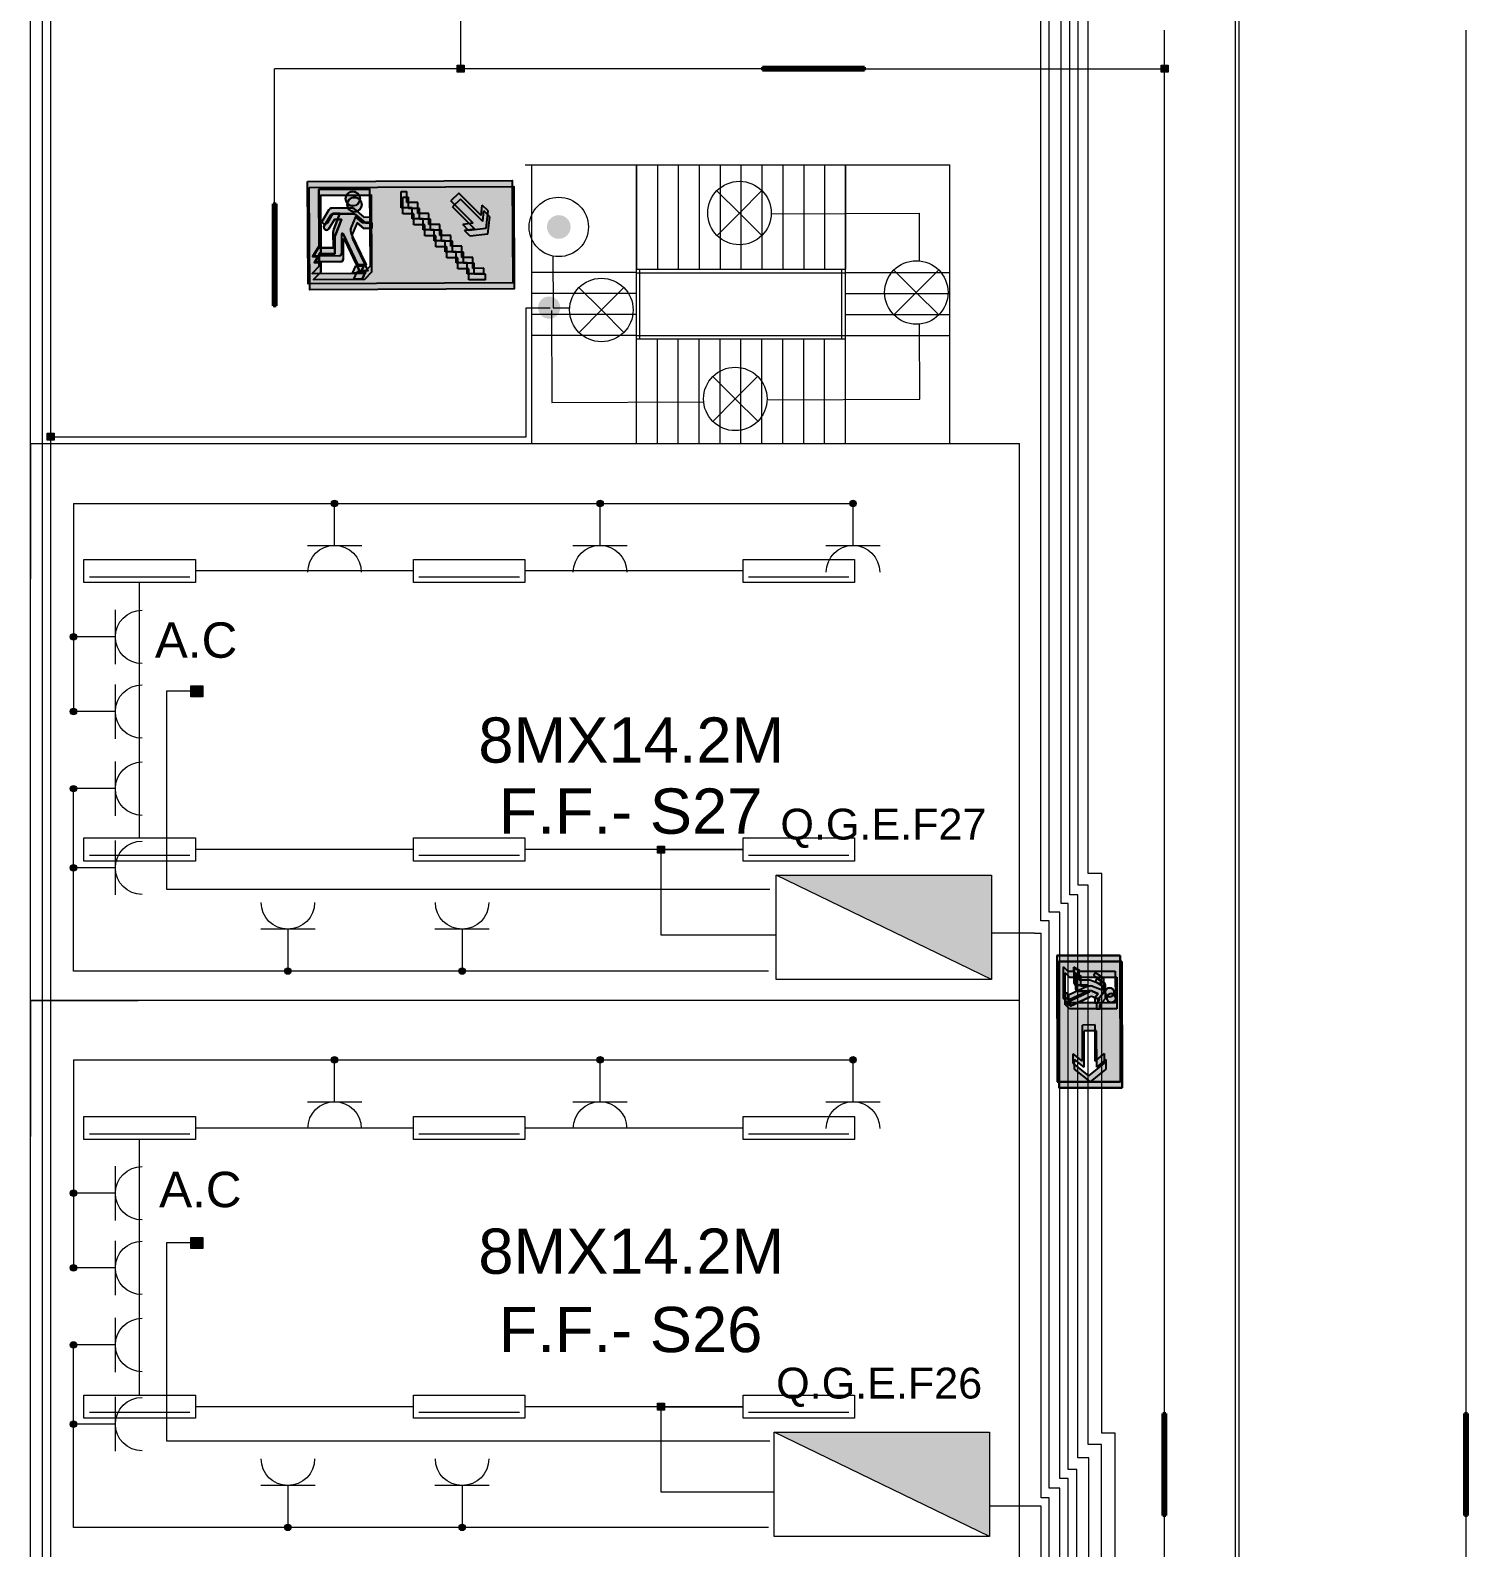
# Model space of a CAD drawing. Extents: x -17539 to 1421, y -3169 to 802964.
# Drawn here: x 319.72 to 340.35, y 328.31 to 350.1 of the extents above; entities that cross this region are included whole.
import ezdxf
from ezdxf.enums import TextEntityAlignment as Align

# ---------------------------------------------------------------- set-up
doc = ezdxf.new("R2010")
doc.units = 0
doc.header["$LTSCALE"] = 25
doc.header["$MEASUREMENT"] = 0
doc.layers.get('0').update_dxf_attribs({"lineweight": 9})
for name, color, linetype, lineweight in [('Iluminação', 10, 'Continuous', 9), ('Quadros', 50, 'Continuous', 9), ('www.cadblocksfree.com', 7, 'Continuous', 9)]:
    doc.layers.add(name, color=color, linetype=linetype, lineweight=lineweight)
doc.layers.add('Simbologia de Emergência', color=6, linetype='Continuous')
doc.layers.add('Tomadas', color=3, linetype='Continuous', lineweight=9, true_color=0x00f500)
doc.styles.add('ROMANS', font='arial.ttf')
doc.styles.get("Standard").update_dxf_attribs({"font": 'arial.ttf'})

# ---------------------------------------------------------------- blocks, each defined once
blk = doc.blocks.new('emergencia seta')
at = {"layer": 'Simbologia de Emergência'}
h = blk.add_hatch(color=98, dxfattribs=at)
h.paths.add_polyline_path([(1.001, 0.298), (0.094, 0.296), (-0.813, 0.294), (-0.811, -0.613), (1.003, -0.609)])
h.paths.add_polyline_path([(-0.131, -0.455), (-0.195, -0.52), (-0.649, -0.521), (-0.585, -0.456), (-0.585, -0.371), (-0.643, -0.371), (-0.595, -0.289), (-0.585, -0.289), (-0.587, 0.224), (-0.133, 0.225)], flags=16)
h.paths.add_polyline_path([(-0.372, -0.172, 0.038289), (-0.372, -0.171)], flags=0)
h.paths.add_polyline_path([(0.186, -0.248), (0.185, -0.067), (0.706, -0.066), (0.597, 0.07), (0.733, 0.07), (0.915, -0.156), (0.734, -0.383), (0.598, -0.383), (0.706, -0.247)], flags=16)
h.paths.add_polyline_path([(-0.349, 0.142, -1), (-0.221, 0.142, -1)], flags=0)
h.paths.add_polyline_path([(-0.188, -0.455), (-0.261, -0.455), (-0.291, -0.52), (-0.218, -0.52)], flags=16)
h.paths.add_polyline_path([(-0.3, -0.17, -0.215507), (-0.301, -0.11), (-0.263, -0.02), (-0.204, -0.069), (-0.132, -0.069), (-0.132, -0.021), (-0.187, -0.021), (-0.277, 0.054, 0.148058), (-0.294, 0.059), (-0.473, 0.059, 0.263654), (-0.498, 0.044), (-0.553, -0.048, 1), (-0.512, -0.072), (-0.462, 0.011), (-0.399, 0.011), (-0.454, -0.127, 0.095479), (-0.459, -0.154), (-0.459, -0.293), (-0.592, -0.294), (-0.635, -0.366), (-0.409, -0.366, 0.414214), (-0.386, -0.343), (-0.387, -0.173, -0.740976), (-0.372, -0.172), (-0.241, -0.446), (-0.169, -0.446)], flags=0)
for p, q in [((-0.813, 0.294), (1.001, 0.298)), ((-0.811, -0.613), (-0.813, 0.294)), ((1.001, 0.298), (1.003, -0.609)), ((1.001, 0.298), (1.001, 0.298)), ((1.001, 0.298), (1.003, -0.609)), ((1.001, 0.298), (1.001, 0.298))]:
    blk.add_line(p, q, dxfattribs=at)
at = {"layer": 'Simbologia de Emergência', "color": 7, "linetype": 'ByBlock', "lineweight": -2, "true_color": 0xffffff}
for p, q in [((1.001, 0.298), (-0.813, 0.294)), ((-0.813, 0.294), (-0.811, -0.613)), ((-0.587, 0.224), (-0.133, 0.225)), ((-0.587, 0.224), (-0.133, 0.225)), ((-0.587, 0.224), (-0.133, 0.225)), ((-0.585, -0.289), (-0.587, 0.224)), ((-0.585, -0.289), (-0.587, 0.224)), ((-0.585, -0.289), (-0.587, 0.224)), ((-0.133, 0.225), (-0.131, -0.455)), ((1.003, -0.609), (1.001, 0.298)), ((1.003, -0.609), (1.001, 0.298)), ((-0.498, 0.044), (-0.553, -0.048)), ((-0.498, 0.044), (-0.553, -0.048)), ((-0.498, 0.044), (-0.553, -0.048)), ((-0.512, -0.072), (-0.462, 0.011)), ((-0.512, -0.072), (-0.462, 0.011)), ((-0.512, -0.072), (-0.462, 0.011)), ((-0.294, 0.059), (-0.473, 0.059)), ((-0.294, 0.059), (-0.473, 0.059)), ((-0.294, 0.059), (-0.473, 0.059)), ((-0.462, 0.011), (-0.399, 0.011)), ((-0.462, 0.011), (-0.399, 0.011)), ((-0.462, 0.011), (-0.399, 0.011)), ((-0.399, 0.011), (-0.454, -0.127)), ((-0.399, 0.011), (-0.454, -0.127)), ((-0.399, 0.011), (-0.454, -0.127)), ((-0.349, 0.142), (-0.349, 0.142)), ((-0.277, 0.054), (-0.187, -0.021)), ((-0.277, 0.054), (-0.187, -0.021)), ((-0.187, -0.021), (-0.277, 0.054)), ((0.706, -0.066), (0.597, 0.07)), ((0.733, 0.07), (0.597, 0.07)), ((0.915, -0.156), (0.733, 0.07)), ((-0.459, -0.154), (-0.459, -0.293)), ((-0.459, -0.154), (-0.459, -0.293)), ((-0.459, -0.154), (-0.459, -0.293)), ((-0.387, -0.173), (-0.386, -0.343)), ((-0.387, -0.173), (-0.386, -0.343)), ((-0.386, -0.343), (-0.387, -0.173)), ((-0.372, -0.171), (-0.372, -0.172)), ((-0.372, -0.172), (-0.241, -0.446)), ((-0.372, -0.172), (-0.241, -0.446)), ((-0.372, -0.172), (-0.372, -0.172)), ((-0.372, -0.172), (-0.241, -0.446)), ((-0.263, -0.02), (-0.301, -0.11)), ((-0.263, -0.02), (-0.301, -0.11)), ((-0.301, -0.11), (-0.263, -0.02)), ((-0.3, -0.17), (-0.169, -0.446)), ((-0.3, -0.17), (-0.169, -0.446)), ((-0.169, -0.446), (-0.3, -0.17)), ((-0.263, -0.02), (-0.204, -0.069)), ((-0.263, -0.02), (-0.204, -0.069)), ((-0.263, -0.02), (-0.204, -0.069)), ((-0.263, -0.02), (-0.263, -0.02)), ((-0.204, -0.069), (-0.132, -0.069)), ((-0.204, -0.069), (-0.132, -0.069)), ((-0.204, -0.069), (-0.132, -0.069)), ((-0.187, -0.021), (-0.132, -0.021)), ((-0.187, -0.021), (-0.132, -0.021)), ((-0.132, -0.021), (-0.187, -0.021)), ((-0.132, -0.069), (-0.132, -0.021)), ((0.706, -0.066), (0.185, -0.067)), ((0.185, -0.067), (0.186, -0.248)), ((0.915, -0.156), (0.734, -0.383)), ((-0.595, -0.289), (-0.643, -0.371)), ((-0.595, -0.289), (-0.643, -0.371)), ((-0.643, -0.371), (-0.595, -0.289)), ((-0.585, -0.371), (-0.643, -0.371)), ((-0.585, -0.371), (-0.643, -0.371)), ((-0.585, -0.371), (-0.643, -0.371)), ((-0.592, -0.294), (-0.635, -0.366)), ((-0.592, -0.294), (-0.635, -0.366)), ((-0.592, -0.294), (-0.635, -0.366)), ((-0.409, -0.366), (-0.635, -0.366)), ((-0.409, -0.366), (-0.635, -0.366)), ((-0.635, -0.366), (-0.409, -0.366)), ((-0.585, -0.289), (-0.595, -0.289)), ((-0.585, -0.289), (-0.595, -0.289)), ((-0.595, -0.289), (-0.585, -0.289)), ((-0.459, -0.293), (-0.592, -0.294)), ((-0.459, -0.293), (-0.592, -0.294)), ((-0.459, -0.293), (-0.592, -0.294)), ((-0.585, -0.456), (-0.585, -0.371)), ((-0.585, -0.456), (-0.585, -0.371)), ((-0.585, -0.456), (-0.585, -0.371)), ((0.706, -0.247), (0.186, -0.248)), ((0.706, -0.247), (0.598, -0.383)), ((0.734, -0.383), (0.598, -0.383)), ((-0.811, -0.613), (1.003, -0.609)), ((-0.585, -0.456), (-0.649, -0.521)), ((-0.585, -0.456), (-0.649, -0.521)), ((-0.649, -0.521), (-0.585, -0.456)), ((-0.195, -0.52), (-0.649, -0.521)), ((-0.291, -0.52), (-0.261, -0.455)), ((-0.291, -0.52), (-0.261, -0.455)), ((-0.261, -0.455), (-0.291, -0.52)), ((-0.291, -0.52), (-0.218, -0.52)), ((-0.188, -0.455), (-0.261, -0.455)), ((-0.188, -0.455), (-0.261, -0.455)), ((-0.188, -0.455), (-0.261, -0.455)), ((-0.169, -0.446), (-0.241, -0.446)), ((-0.169, -0.446), (-0.241, -0.446)), ((-0.241, -0.446), (-0.169, -0.446)), ((-0.218, -0.52), (-0.188, -0.455)), ((-0.218, -0.52), (-0.188, -0.455)), ((-0.218, -0.52), (-0.188, -0.455)), ((-0.131, -0.455), (-0.195, -0.52)), ((-0.131, -0.455), (-0.195, -0.52)), ((-0.131, -0.455), (-0.195, -0.52)), ((-0.188, -0.455), (-0.188, -0.455)), ((-0.131, -0.455), (-0.131, -0.455))]:
    blk.add_line(p, q, dxfattribs=at)
blk.add_circle((-0.285, 0.142), 0.0645, dxfattribs=at)
blk.add_circle((-0.285, 0.142), 0.0645, dxfattribs=at)
for centre, radius, start, end in [((-0.473, 0.029), 0.0296, 90.1318, 149.2124), ((-0.473, 0.029), 0.0296, 90.1318, 149.2123), ((-0.473, 0.029), 0.0296, 90.1318, 149.2123), ((-0.285, 0.142), 0.0645, 0.1318, 180.1318), ((-0.285, 0.142), 0.0645, 180.1318, 0.1318), ((-0.294, 0.03), 0.0296, 56.444, 90.1318), ((-0.294, 0.03), 0.0296, 56.4442, 90.1318), ((-0.294, 0.03), 0.0296, 56.4442, 90.1318), ((-0.532, -0.06), 0.024, 149.2124, 329.2124), ((-0.532, -0.06), 0.024, 149.2123, 329.2123), ((-0.532, -0.06), 0.024, 149.2123, 329.2123), ((-0.387, -0.154), 0.0726, 158.3161, 180.1318), ((-0.387, -0.154), 0.0726, 158.3158, 180.1318), ((-0.387, -0.154), 0.0726, 158.3158, 180.1318), ((-0.379, -0.174), 0.00779, 21.0343, 167.1846), ((-0.379, -0.174), 0.00779, 21.0343, 167.1846), ((-0.379, -0.174), 0.00779, 21.0343, 167.1846), ((-0.379, -0.174), 0.00779, 21.0343, 29.8052), ((-0.234, -0.138), 0.0726, 156.7728, 205.4198), ((-0.234, -0.138), 0.0726, 156.7731, 205.4198), ((-0.234, -0.138), 0.0726, 156.7731, 205.4198), ((-0.409, -0.343), 0.0227, 270.1318, 0.1318), ((-0.409, -0.343), 0.0227, 270.1318, 0.1318), ((-0.409, -0.343), 0.0227, 270.1318, 0.1318)]:
    blk.add_arc(centre, radius, start, end, dxfattribs=at)
blk = doc.blocks.new('Emergencia escadas')
at = {"layer": 'Simbologia de Emergência'}
h = blk.add_hatch(color=98, dxfattribs=at)
h.paths.add_polyline_path([(0.851, -0.403), (0.847, 0.45), (-0.858, 0.442), (-0.854, -0.411)])
h.paths.add_polyline_path([(-0.335, -0.261), (-0.395, -0.322), (-0.821, -0.324), (-0.761, -0.263), (-0.762, -0.183), (-0.817, -0.183), (-0.771, -0.106), (-0.762, -0.106), (-0.764, 0.376), (-0.338, 0.378)], flags=16)
h.paths.add_polyline_path([(-0.541, 0.299, -1), (-0.42, 0.3, -1)], flags=0)
h.paths.add_polyline_path([(-0.388, -0.261), (-0.417, -0.322), (-0.485, -0.322), (-0.457, -0.261)], flags=0)
h.paths.add_polyline_path([(-0.37, -0.253), (-0.438, -0.253), (-0.562, 0.006, 0.863739), (-0.576, 0), (-0.575, -0.156, -0.414214), (-0.596, -0.178), (-0.809, -0.179), (-0.768, -0.11), (-0.643, -0.11), (-0.644, 0.021, -0.095479), (-0.639, 0.046), (-0.588, 0.176), (-0.647, 0.176), (-0.693, 0.098, -1), (-0.732, 0.121), (-0.681, 0.207, -0.263654), (-0.657, 0.221), (-0.479, 0.222), (-0.388, 0.146), (-0.337, 0.147), (-0.337, 0.102), (-0.404, 0.101), (-0.459, 0.147), (-0.495, 0.063, 0.215507), (-0.494, 0.007)], flags=0)
for p, q in [((-0.854, -0.411), (-0.858, 0.442)), ((-0.764, 0.376), (-0.338, 0.378)), ((-0.762, -0.106), (-0.764, 0.376)), ((-0.681, 0.207), (-0.732, 0.121)), ((-0.693, 0.098), (-0.647, 0.176)), ((-0.489, 0.222), (-0.657, 0.221)), ((-0.647, 0.176), (-0.588, 0.176)), ((-0.588, 0.176), (-0.639, 0.046)), ((-0.459, 0.147), (-0.495, 0.063)), ((-0.473, 0.217), (-0.388, 0.146)), ((-0.459, 0.147), (-0.404, 0.101)), ((-0.388, 0.146), (-0.337, 0.147)), ((-0.644, 0.021), (-0.643, -0.11)), ((-0.576, 0.004), (-0.575, -0.156)), ((-0.562, 0.005), (-0.438, -0.253)), ((-0.494, 0.007), (-0.37, -0.253)), ((-0.404, 0.101), (-0.337, 0.102)), ((-0.771, -0.106), (-0.817, -0.183)), ((-0.768, -0.11), (-0.809, -0.179)), ((-0.762, -0.106), (-0.771, -0.106)), ((-0.643, -0.11), (-0.768, -0.11)), ((-0.762, -0.183), (-0.817, -0.183)), ((-0.596, -0.178), (-0.809, -0.179)), ((-0.761, -0.263), (-0.762, -0.183)), ((-0.37, -0.253), (-0.438, -0.253)), ((-0.761, -0.263), (-0.821, -0.324)), ((-0.485, -0.322), (-0.457, -0.261)), ((-0.388, -0.261), (-0.457, -0.261)), ((-0.417, -0.322), (-0.388, -0.261)), ((-0.335, -0.261), (-0.395, -0.322)), ((0.851, -0.403), (-0.854, -0.411))]:
    blk.add_line(p, q, dxfattribs=at)
at = {"layer": 'Simbologia de Emergência', "color": 7, "true_color": 0xffffff}
for p, q in [((-0.077, 0.222), (-0.077, 0.36)), ((-0.077, 0.36), (-0.031, 0.36)), ((-0.031, 0.268), (-0.031, 0.36)), ((0.06, 0.268), (-0.031, 0.268)), ((0.06, 0.177), (0.06, 0.268)), ((0.402, 0.344), (0.337, 0.28)), ((0.523, 0.094), (0.337, 0.28)), ((0.588, 0.158), (0.402, 0.344)), ((0.014, 0.222), (-0.077, 0.222)), ((0.014, 0.131), (0.014, 0.222)), ((0.106, 0.131), (0.014, 0.131)), ((0.152, 0.177), (0.06, 0.177)), ((0.106, 0.039), (0.106, 0.131)), ((0.152, 0.085), (0.152, 0.177)), ((0.588, 0.158), (0.597, 0.246)), ((0.646, 0.197), (0.597, 0.246)), ((0.63, 0.052), (0.646, 0.197)), ((0.198, 0.039), (0.106, 0.039)), ((0.244, 0.085), (0.152, 0.085)), ((0.198, -0.053), (0.198, 0.039)), ((0.244, -0.007), (0.244, 0.085)), ((0.523, 0.094), (0.435, 0.084)), ((0.484, 0.035), (0.435, 0.084)), ((0.63, 0.052), (0.484, 0.035)), ((0.289, -0.053), (0.198, -0.053)), ((0.335, -0.007), (0.244, -0.007)), ((0.289, -0.144), (0.289, -0.053)), ((0.335, -0.098), (0.335, -0.007)), ((0.427, -0.098), (0.335, -0.098)), ((0.427, -0.19), (0.427, -0.098)), ((0.381, -0.144), (0.289, -0.144)), ((0.381, -0.236), (0.381, -0.144)), ((0.473, -0.236), (0.381, -0.236)), ((0.518, -0.19), (0.427, -0.19)), ((0.473, -0.327), (0.473, -0.236)), ((0.518, -0.282), (0.518, -0.19)), ((0.61, -0.327), (0.473, -0.327)), ((0.61, -0.281), (0.518, -0.282)), ((0.61, -0.327), (0.61, -0.281))]:
    blk.add_line(p, q, dxfattribs=at)
for points in [[(-0.858, 0.442), (0.847, 0.45), (0.851, -0.403), (-0.854, -0.411), (-0.858, 0.442)], [(-0.335, -0.261), (-0.338, 0.378), (-0.764, 0.376), (-0.762, -0.106), (-0.771, -0.106), (-0.817, -0.183), (-0.762, -0.183), (-0.761, -0.263), (-0.821, -0.324), (-0.395, -0.322), (-0.335, -0.261)], [(-0.457, -0.261), (-0.388, -0.261), (-0.417, -0.322), (-0.485, -0.322), (-0.457, -0.261)]]:
    blk.add_lwpolyline(points, close=True, dxfattribs=at)
for points in [[(-0.42, 0.3, 1), (-0.541, 0.299, 1), (-0.42, 0.3, 1)], [(-0.562, 0.005, 0.740976), (-0.576, 0.004), (-0.575, -0.156, -0.414214), (-0.596, -0.178), (-0.809, -0.179), (-0.768, -0.11), (-0.643, -0.11), (-0.644, 0.021, -0.095479), (-0.639, 0.046), (-0.588, 0.176), (-0.647, 0.176), (-0.693, 0.098, -1), (-0.732, 0.121), (-0.681, 0.207, -0.263654), (-0.657, 0.221), (-0.489, 0.222, -0.148058), (-0.473, 0.217), (-0.388, 0.146), (-0.337, 0.147), (-0.337, 0.102), (-0.404, 0.101), (-0.459, 0.147), (-0.495, 0.063, 0.215507), (-0.494, 0.007), (-0.37, -0.253), (-0.438, -0.253), (-0.562, 0.005, 0.740976)]]:
    blk.add_lwpolyline(points, format="xyb", close=True, dxfattribs=at)
at = {"layer": 'Simbologia de Emergência'}
blk.add_lwpolyline([(-0.562, 0.005, 0.038289), (-0.562, 0.006), (-0.562, 0.005, 0.038289)], format="xyb", close=True, dxfattribs=at)
blk.add_circle((-0.481, 0.299), 0.0606, dxfattribs=at)
for centre, radius, start, end in [((-0.657, 0.193), 0.0278, 90.2651, 149.3457), ((-0.489, 0.194), 0.0278, 56.5773, 90.2651), ((-0.713, 0.109), 0.0225, 149.3457, 329.3457), ((-0.576, 0.021), 0.0682, 158.4494, 180.2651), ((-0.568, 0.002), 0.00733, 21.1676, 167.3179), ((-0.432, 0.036), 0.0682, 156.9061, 205.5531), ((-0.596, -0.156), 0.0213, 270.2651, 0.2651)]:
    blk.add_arc(centre, radius, start, end, dxfattribs=at)
blk = doc.blocks.new('quadro eletrico')
h = blk.add_hatch(color=256)
h.dxf.hatch_style = 1
h.paths.add_polyline_path([(1.839, -0.788), (-1.457, 0.809), (-1.457, -0.788)])
blk.add_line((-1.457, 0.809), (1.839, -0.788))
blk.add_lwpolyline([(-1.457, 0.809), (1.839, 0.809), (1.839, -0.788), (-1.457, -0.788)], close=True)
blk = doc.blocks.new('Quadro')
at = {"xscale": 0.6593095434044552, "yscale": 0.6593095434044552, "zscale": 0.6593095434044552}
blk.add_blockref('quadro eletrico', (-0.091, 0.017), dxfattribs=at)
blk = doc.blocks.new('Tomada')
for p, q in [((0, 0.632), (0, 0)), ((0, 0), (-0.975, 0)), ((0, 0), (0, -0.632))]:
    blk.add_line(p, q)
blk.add_arc((0.622, 0), 0.622, 90, 270)
blk = doc.blocks.new('Iluminárias 1')
at = {"layer": 'Iluminação'}
blk.add_line((0.079, 0.079), (1.521, 0.079), dxfattribs=at)
blk.add_lwpolyline([(0, 0), (1.6, 0), (1.6, 0.332), (0, 0.332)], close=True, dxfattribs=at)
blk = doc.blocks.new('Luminária 4')
at = {"layer": 'Iluminação', "lineweight": 40}
for p, q in [((0.733, 0.043), (-0.734, 0.043)), ((-0.734, 0.043), (-0.734, 0)), ((-0.734, 0), (0.733, 0)), ((0.733, 0), (0.733, 0.043))]:
    blk.add_line(p, q, dxfattribs=at)
at = {"layer": 'Iluminação', "lineweight": 30}
blk.add_line((-0.667, 0.008), (0.679, 0.008), dxfattribs=at)
blk = doc.blocks.new('Caixa de Derivação')
at = {"layer": 'Iluminação'}
h = blk.add_hatch(color=256, dxfattribs=at)
h.dxf.hatch_style = 1
h.paths.add_polyline_path([(0.052, 0.051), (-0.048, 0.051), (-0.048, -0.049), (0.052, -0.049)])
blk.add_lwpolyline([(-0.048, 0.051), (0.052, 0.051), (0.052, -0.049), (-0.048, -0.049)], close=True, dxfattribs=at)
blk = doc.blocks.new('Ponto de Luz')
for q in [(-0.437, 0.437), (0.438, 0.436), (-0.438, -0.436), (0.437, -0.437)]:
    blk.add_line((0, 0), q)
blk.add_circle((0, 0), 0.618)

msp = doc.modelspace()

# ---------------------------------------------------------------- hatches: boundary and pattern name
at = {"layer": 'Iluminação'}
h = msp.add_hatch(color=256, dxfattribs=at)
h.dxf.hatch_style = 1
h.paths.add_polyline_path([(327.305, 347.446, 1), (327.307, 347.106, 1)])
h = msp.add_hatch(color=256, dxfattribs=at)
h.dxf.hatch_style = 1
h.paths.add_polyline_path([(327.167, 346.277, 1), (327.169, 345.958, 1)])
at = {"layer": 'Tomadas'}
h = msp.add_hatch(color=256, dxfattribs=at)
h.dxf.hatch_style = 1
h.paths.add_polyline_path([(324.087, 343.259, -1), (324.087, 343.352, -1)])
h = msp.add_hatch(color=256, dxfattribs=at)
h.dxf.hatch_style = 1
h.paths.add_polyline_path([(324.087, 343.259, -1), (324.087, 343.352, -1)])
h = msp.add_hatch(color=256, dxfattribs=at)
h.dxf.hatch_style = 1
h.paths.add_polyline_path([(324.087, 343.259, -1), (324.087, 343.352, -1)])
h = msp.add_hatch(color=256, dxfattribs=at)
h.dxf.hatch_style = 1
h.paths.add_polyline_path([(324.087, 343.259, -1), (324.087, 343.352, -1)])
h = msp.add_hatch(color=256, dxfattribs=at)
h.dxf.hatch_style = 1
h.paths.add_polyline_path([(327.898, 343.352, -1), (327.898, 343.259, -1)])
h = msp.add_hatch(color=256, dxfattribs=at)
h.dxf.hatch_style = 1
h.paths.add_polyline_path([(331.529, 343.259, -1), (331.529, 343.352, -1)])
h = msp.add_hatch(color=256, dxfattribs=at)
h.dxf.hatch_style = 1
h.paths.add_polyline_path([(331.529, 343.259, -1), (331.529, 343.352, -1)])
h = msp.add_hatch(color=256, dxfattribs=at)
h.dxf.hatch_style = 1
h.paths.add_polyline_path([(331.529, 343.259, -1), (331.529, 343.352, -1)])
h = msp.add_hatch(color=256, dxfattribs=at)
h.dxf.hatch_style = 1
h.paths.add_polyline_path([(331.529, 343.259, -1), (331.529, 343.352, -1)])
h = msp.add_hatch(color=256, dxfattribs=at)
h.dxf.hatch_style = 1
h.paths.add_polyline_path([(320.34, 341.343, -1), (320.34, 341.436, -1)])
h = msp.add_hatch(color=256, dxfattribs=at)
h.dxf.hatch_style = 1
h.paths.add_polyline_path([(320.34, 341.343, -1), (320.34, 341.436, -1)])
h = msp.add_hatch(color=256, dxfattribs=at)
h.dxf.hatch_style = 1
h.paths.add_polyline_path([(320.34, 341.343, -1), (320.34, 341.436, -1)])
h = msp.add_hatch(color=256, dxfattribs=at)
h.dxf.hatch_style = 1
h.paths.add_polyline_path([(320.34, 341.343, -1), (320.34, 341.436, -1)])
h = msp.add_hatch(color=256, dxfattribs=at)
h.dxf.hatch_style = 1
h.paths.add_polyline_path([(322.022, 340.686), (322.022, 340.53), (322.196, 340.53), (322.196, 340.686)])
h = msp.add_hatch(color=256, dxfattribs=at)
h.dxf.hatch_style = 1
h.paths.add_polyline_path([(322.022, 340.686), (322.022, 340.53), (322.196, 340.53), (322.196, 340.686)])
h = msp.add_hatch(color=256, dxfattribs=at)
h.dxf.hatch_style = 1
h.paths.add_polyline_path([(320.34, 340.27, -1), (320.34, 340.364, -1)])
h = msp.add_hatch(color=256, dxfattribs=at)
h.dxf.hatch_style = 1
h.paths.add_polyline_path([(320.34, 340.27, -1), (320.34, 340.364, -1)])
h = msp.add_hatch(color=256, dxfattribs=at)
h.dxf.hatch_style = 1
h.paths.add_polyline_path([(320.34, 340.27, -1), (320.34, 340.364, -1)])
h = msp.add_hatch(color=256, dxfattribs=at)
h.dxf.hatch_style = 1
h.paths.add_polyline_path([(320.34, 340.27, -1), (320.34, 340.364, -1)])
h = msp.add_hatch(color=256, dxfattribs=at)
h.dxf.hatch_style = 1
h.paths.add_polyline_path([(320.34, 339.163, -1), (320.34, 339.257, -1)])
h = msp.add_hatch(color=256, dxfattribs=at)
h.dxf.hatch_style = 1
h.paths.add_polyline_path([(320.34, 339.163, -1), (320.34, 339.257, -1)])
h = msp.add_hatch(color=256, dxfattribs=at)
h.dxf.hatch_style = 1
h.paths.add_polyline_path([(320.34, 339.163, -1), (320.34, 339.257, -1)])
h = msp.add_hatch(color=256, dxfattribs=at)
h.dxf.hatch_style = 1
h.paths.add_polyline_path([(320.34, 339.163, -1), (320.34, 339.257, -1)])
h = msp.add_hatch(color=256, dxfattribs=at)
h.dxf.hatch_style = 1
h.paths.add_polyline_path([(320.34, 338.027, -1), (320.34, 338.12, -1)])
h = msp.add_hatch(color=256, dxfattribs=at)
h.dxf.hatch_style = 1
h.paths.add_polyline_path([(320.34, 338.027, -1), (320.34, 338.12, -1)])
h = msp.add_hatch(color=256, dxfattribs=at)
h.dxf.hatch_style = 1
h.paths.add_polyline_path([(320.34, 338.027, -1), (320.34, 338.12, -1)])
h = msp.add_hatch(color=256, dxfattribs=at)
h.dxf.hatch_style = 1
h.paths.add_polyline_path([(320.34, 338.027, -1), (320.34, 338.12, -1)])
h = msp.add_hatch(color=256, dxfattribs=at)
h.dxf.hatch_style = 1
h.paths.add_polyline_path([(323.417, 336.544, -1), (323.417, 336.638, -1)])
h = msp.add_hatch(color=256, dxfattribs=at)
h.dxf.hatch_style = 1
h.paths.add_polyline_path([(323.417, 336.544, -1), (323.417, 336.638, -1)])
h = msp.add_hatch(color=256, dxfattribs=at)
h.dxf.hatch_style = 1
h.paths.add_polyline_path([(323.417, 336.544, -1), (323.417, 336.638, -1)])
h = msp.add_hatch(color=256, dxfattribs=at)
h.dxf.hatch_style = 1
h.paths.add_polyline_path([(323.417, 336.544, -1), (323.417, 336.638, -1)])
h = msp.add_hatch(color=256, dxfattribs=at)
h.dxf.hatch_style = 1
h.paths.add_polyline_path([(325.918, 336.544, -1), (325.918, 336.638, -1)])
h = msp.add_hatch(color=256, dxfattribs=at)
h.dxf.hatch_style = 1
h.paths.add_polyline_path([(325.918, 336.544, -1), (325.918, 336.638, -1)])
h = msp.add_hatch(color=256, dxfattribs=at)
h.dxf.hatch_style = 1
h.paths.add_polyline_path([(325.918, 336.544, -1), (325.918, 336.638, -1)])
h = msp.add_hatch(color=256, dxfattribs=at)
h.dxf.hatch_style = 1
h.paths.add_polyline_path([(325.918, 336.544, -1), (325.918, 336.638, -1)])
h = msp.add_hatch(color=256, dxfattribs=at)
h.dxf.hatch_style = 1
h.paths.add_polyline_path([(324.087, 335.27, -1), (324.087, 335.363, -1)])
h = msp.add_hatch(color=256, dxfattribs=at)
h.dxf.hatch_style = 1
h.paths.add_polyline_path([(324.087, 335.27, -1), (324.087, 335.363, -1)])
h = msp.add_hatch(color=256, dxfattribs=at)
h.dxf.hatch_style = 1
h.paths.add_polyline_path([(324.087, 335.27, -1), (324.087, 335.363, -1)])
h = msp.add_hatch(color=256, dxfattribs=at)
h.dxf.hatch_style = 1
h.paths.add_polyline_path([(324.087, 335.27, -1), (324.087, 335.363, -1)])
h = msp.add_hatch(color=256, dxfattribs=at)
h.dxf.hatch_style = 1
h.paths.add_polyline_path([(327.898, 335.363, -1), (327.898, 335.27, -1)])
h = msp.add_hatch(color=256, dxfattribs=at)
h.dxf.hatch_style = 1
h.paths.add_polyline_path([(331.529, 335.27, -1), (331.529, 335.363, -1)])
h = msp.add_hatch(color=256, dxfattribs=at)
h.dxf.hatch_style = 1
h.paths.add_polyline_path([(331.529, 335.27, -1), (331.529, 335.363, -1)])
h = msp.add_hatch(color=256, dxfattribs=at)
h.dxf.hatch_style = 1
h.paths.add_polyline_path([(331.529, 335.27, -1), (331.529, 335.363, -1)])
h = msp.add_hatch(color=256, dxfattribs=at)
h.dxf.hatch_style = 1
h.paths.add_polyline_path([(331.529, 335.27, -1), (331.529, 335.363, -1)])
h = msp.add_hatch(color=256, dxfattribs=at)
h.dxf.hatch_style = 1
h.paths.add_polyline_path([(320.34, 333.354, -1), (320.34, 333.447, -1)])
h = msp.add_hatch(color=256, dxfattribs=at)
h.dxf.hatch_style = 1
h.paths.add_polyline_path([(320.34, 333.354, -1), (320.34, 333.447, -1)])
h = msp.add_hatch(color=256, dxfattribs=at)
h.dxf.hatch_style = 1
h.paths.add_polyline_path([(320.34, 333.354, -1), (320.34, 333.447, -1)])
h = msp.add_hatch(color=256, dxfattribs=at)
h.dxf.hatch_style = 1
h.paths.add_polyline_path([(320.34, 333.354, -1), (320.34, 333.447, -1)])
h = msp.add_hatch(color=256, dxfattribs=at)
h.dxf.hatch_style = 1
h.paths.add_polyline_path([(322.022, 332.764), (322.022, 332.608), (322.196, 332.608), (322.196, 332.764)])
h = msp.add_hatch(color=256, dxfattribs=at)
h.dxf.hatch_style = 1
h.paths.add_polyline_path([(322.022, 332.764), (322.022, 332.608), (322.196, 332.608), (322.196, 332.764)])
h = msp.add_hatch(color=256, dxfattribs=at)
h.dxf.hatch_style = 1
h.paths.add_polyline_path([(320.34, 332.281, -1), (320.34, 332.375, -1)])
h = msp.add_hatch(color=256, dxfattribs=at)
h.dxf.hatch_style = 1
h.paths.add_polyline_path([(320.34, 332.281, -1), (320.34, 332.375, -1)])
h = msp.add_hatch(color=256, dxfattribs=at)
h.dxf.hatch_style = 1
h.paths.add_polyline_path([(320.34, 332.281, -1), (320.34, 332.375, -1)])
h = msp.add_hatch(color=256, dxfattribs=at)
h.dxf.hatch_style = 1
h.paths.add_polyline_path([(320.34, 332.281, -1), (320.34, 332.375, -1)])
h = msp.add_hatch(color=256, dxfattribs=at)
h.dxf.hatch_style = 1
h.paths.add_polyline_path([(320.34, 331.174, -1), (320.34, 331.267, -1)])
h = msp.add_hatch(color=256, dxfattribs=at)
h.dxf.hatch_style = 1
h.paths.add_polyline_path([(320.34, 331.174, -1), (320.34, 331.267, -1)])
h = msp.add_hatch(color=256, dxfattribs=at)
h.dxf.hatch_style = 1
h.paths.add_polyline_path([(320.34, 331.174, -1), (320.34, 331.267, -1)])
h = msp.add_hatch(color=256, dxfattribs=at)
h.dxf.hatch_style = 1
h.paths.add_polyline_path([(320.34, 331.174, -1), (320.34, 331.267, -1)])
h = msp.add_hatch(color=256, dxfattribs=at)
h.dxf.hatch_style = 1
h.paths.add_polyline_path([(320.34, 330.038, -1), (320.34, 330.131, -1)])
h = msp.add_hatch(color=256, dxfattribs=at)
h.dxf.hatch_style = 1
h.paths.add_polyline_path([(320.34, 330.038, -1), (320.34, 330.131, -1)])
h = msp.add_hatch(color=256, dxfattribs=at)
h.dxf.hatch_style = 1
h.paths.add_polyline_path([(320.34, 330.038, -1), (320.34, 330.131, -1)])
h = msp.add_hatch(color=256, dxfattribs=at)
h.dxf.hatch_style = 1
h.paths.add_polyline_path([(320.34, 330.038, -1), (320.34, 330.131, -1)])
h = msp.add_hatch(color=256, dxfattribs=at)
h.dxf.hatch_style = 1
h.paths.add_polyline_path([(323.417, 328.555, -1), (323.417, 328.648, -1)])
h = msp.add_hatch(color=256, dxfattribs=at)
h.dxf.hatch_style = 1
h.paths.add_polyline_path([(323.417, 328.555, -1), (323.417, 328.648, -1)])
h = msp.add_hatch(color=256, dxfattribs=at)
h.dxf.hatch_style = 1
h.paths.add_polyline_path([(323.417, 328.555, -1), (323.417, 328.648, -1)])
h = msp.add_hatch(color=256, dxfattribs=at)
h.dxf.hatch_style = 1
h.paths.add_polyline_path([(323.417, 328.555, -1), (323.417, 328.648, -1)])
h = msp.add_hatch(color=256, dxfattribs=at)
h.dxf.hatch_style = 1
h.paths.add_polyline_path([(325.918, 328.555, -1), (325.918, 328.648, -1)])
h = msp.add_hatch(color=256, dxfattribs=at)
h.dxf.hatch_style = 1
h.paths.add_polyline_path([(325.918, 328.555, -1), (325.918, 328.648, -1)])
h = msp.add_hatch(color=256, dxfattribs=at)
h.dxf.hatch_style = 1
h.paths.add_polyline_path([(325.918, 328.555, -1), (325.918, 328.648, -1)])
h = msp.add_hatch(color=256, dxfattribs=at)
h.dxf.hatch_style = 1
h.paths.add_polyline_path([(325.918, 328.555, -1), (325.918, 328.648, -1)])

# ---------------------------------------------------------------- linework, layer by layer
at = {"layer": 'Iluminação'}
for p, q in [((319.892, 351.74), (319.892, 286.789)), ((325.897, 351.732), (325.897, 349.549)), ((320.008, 351.648), (320.008, 286.936)), ((336, 330.237), (336, 350.1)), ((340.33, 330.237), (340.33, 350.1)), ((330.23, 349.549), (323.225, 349.549)), ((323.225, 347.61), (323.225, 349.549)), ((331.697, 349.549), (336, 349.549)), ((330.354, 347.464), (332.477, 347.474)), ((332.477, 347.474), (332.481, 346.79)), ((327.221, 346.859), (327.224, 346.116)), ((327.181, 346.108), (326.831, 346.108)), ((326.831, 346.108), (326.831, 344.259)), ((327.199, 346.078), (327.205, 344.755)), ((327.224, 346.116), (327.463, 346.117)), ((332.49, 344.805), (332.485, 345.883)), ((327.205, 344.755), (329.385, 344.766)), ((330.294, 344.794), (332.49, 344.805)), ((326.831, 344.259), (320.008, 344.259)), ((322.09, 342.341), (325.22, 342.341)), ((326.82, 342.341), (329.95, 342.341)), ((321.286, 338.502), (321.286, 342.17)), ((325.22, 338.335), (322.09, 338.335)), ((329.95, 338.335), (326.82, 338.335)), ((328.773, 337.108), (328.773, 338.335)), ((328.773, 338.335), (329.95, 338.335)), ((330.424, 337.108), (328.773, 337.108)), ((322.09, 334.341), (325.22, 334.341)), ((326.82, 334.341), (329.95, 334.341)), ((321.286, 330.502), (321.286, 334.17)), ((325.22, 330.335), (322.09, 330.335)), ((329.95, 330.335), (326.82, 330.335)), ((328.773, 329.108), (328.773, 330.335)), ((328.773, 330.335), (329.95, 330.335)), ((330.395, 329.108), (328.773, 329.108)), ((336, 308.907), (336, 328.77)), ((340.33, 308.907), (340.33, 328.77))]:
    msp.add_line(p, q, dxfattribs=at)
msp.add_circle((327.306, 347.276), 0.426, dxfattribs=at)
at = {"layer": 'Quadros'}
for p, q in [((334.759, 337.826), (334.759, 351.098)), ((334.904, 337.992), (334.904, 351.23)), ((334.516, 337.563), (334.516, 350.831)), ((334.64, 337.685), (334.64, 350.975)), ((334.346, 337.437), (334.346, 350.672)), ((334.226, 337.312), (334.226, 350.48)), ((335.099, 337.992), (334.904, 337.992)), ((335.099, 329.954), (335.099, 337.992)), ((334.903, 337.826), (334.759, 337.826)), ((334.903, 329.791), (334.903, 337.826)), ((334.619, 337.563), (334.516, 337.563)), ((334.619, 329.432), (334.619, 337.563)), ((334.754, 337.685), (334.64, 337.685)), ((334.754, 329.598), (334.754, 337.685)), ((334.346, 337.312), (334.226, 337.312)), ((334.499, 337.437), (334.346, 337.437)), ((334.346, 329.165), (334.346, 337.312)), ((334.499, 329.302), (334.499, 337.437)), ((334.133, 337.137), (333.517, 337.137)), ((334.133, 337.137), (334.228, 337.137)), ((334.228, 329.024), (334.228, 337.137)), ((335.291, 329.954), (335.099, 329.954)), ((335.291, 322.418), (335.291, 329.954)), ((335.096, 329.791), (334.903, 329.791)), ((335.096, 322.248), (335.096, 329.791)), ((334.912, 329.598), (334.754, 329.598)), ((334.912, 322.08), (334.912, 329.598)), ((334.617, 329.302), (334.499, 329.302)), ((334.617, 321.707), (334.617, 329.302)), ((334.743, 329.432), (334.619, 329.432)), ((334.743, 321.869), (334.743, 329.432)), ((334.343, 329.024), (334.228, 329.024)), ((334.343, 321.479), (334.343, 329.024)), ((334.497, 329.165), (334.346, 329.165)), ((334.497, 321.596), (334.497, 329.165)), ((334.228, 328.908), (333.487, 328.908)), ((334.228, 321.335), (334.228, 328.908))]:
    msp.add_line(p, q, dxfattribs=at)
at = {"layer": 'Tomadas'}
for p, q in [((320.34, 343.305), (331.529, 343.305)), ((320.34, 343.305), (320.34, 340.31)), ((321.679, 337.76), (321.679, 340.614)), ((321.679, 340.614), (322.095, 340.614)), ((320.34, 336.591), (320.34, 339.21)), ((320.34, 336.591), (320.34, 339.21)), ((320.34, 336.591), (320.34, 339.21)), ((320.34, 336.591), (320.34, 339.21)), ((330.336, 337.76), (321.679, 337.76)), ((328.084, 336.591), (320.34, 336.591)), ((328.084, 336.591), (320.34, 336.591)), ((328.084, 336.591), (320.34, 336.591)), ((330.314, 336.591), (320.34, 336.591)), ((320.34, 335.316), (331.529, 335.316)), ((320.34, 335.316), (320.34, 332.321)), ((321.679, 329.838), (321.679, 332.692)), ((321.679, 332.692), (322.095, 332.692)), ((320.34, 328.602), (320.34, 331.22)), ((320.34, 328.602), (320.34, 331.22)), ((320.34, 328.602), (320.34, 331.22)), ((320.34, 328.602), (320.34, 331.22)), ((330.336, 329.838), (321.679, 329.838)), ((328.084, 328.602), (320.34, 328.602)), ((328.084, 328.602), (320.34, 328.602)), ((328.084, 328.602), (320.34, 328.602)), ((330.314, 328.602), (320.34, 328.602))]:
    msp.add_line(p, q, dxfattribs=at)
for points in [[(322.022, 340.686), (322.196, 340.686), (322.196, 340.53), (322.022, 340.53)], [(322.022, 340.686), (322.196, 340.686), (322.196, 340.53), (322.022, 340.53)], [(322.022, 332.764), (322.196, 332.764), (322.196, 332.608), (322.022, 332.608)], [(322.022, 332.764), (322.196, 332.764), (322.196, 332.608), (322.022, 332.608)]]:
    msp.add_lwpolyline(points, close=True, dxfattribs=at)
for centre in [(324.087, 343.305), (324.087, 343.305), (324.087, 343.305), (324.087, 343.305), (327.898, 343.305), (331.529, 343.305), (331.529, 343.305), (331.529, 343.305), (331.529, 343.305), (320.34, 341.389), (320.34, 341.389), (320.34, 341.389), (320.34, 341.389), (320.34, 340.317), (320.34, 340.317), (320.34, 340.317), (320.34, 340.317), (320.34, 339.21), (320.34, 339.21), (320.34, 339.21), (320.34, 339.21), (320.34, 338.074), (320.34, 338.074), (320.34, 338.074), (320.34, 338.074), (323.417, 336.591), (323.417, 336.591), (323.417, 336.591), (323.417, 336.591), (325.918, 336.591), (325.918, 336.591), (325.918, 336.591), (325.918, 336.591), (324.087, 335.316), (324.087, 335.316), (324.087, 335.316), (324.087, 335.316), (327.898, 335.316), (331.529, 335.316), (331.529, 335.316), (331.529, 335.316), (331.529, 335.316), (320.34, 333.4), (320.34, 333.4), (320.34, 333.4), (320.34, 333.4), (320.34, 332.328), (320.34, 332.328), (320.34, 332.328), (320.34, 332.328), (320.34, 331.221), (320.34, 331.221), (320.34, 331.221), (320.34, 331.221), (320.34, 330.085), (320.34, 330.085), (320.34, 330.085), (320.34, 330.085), (323.417, 328.602), (323.417, 328.602), (323.417, 328.602), (323.417, 328.602), (325.918, 328.602), (325.918, 328.602), (325.918, 328.602), (325.918, 328.602)]:
    msp.add_circle(centre, 0.0466, dxfattribs=at)
at = {"layer": 'www.cadblocksfree.com'}
for p, q in [((319.721, 266.169), (319.721, 411.369)), ((337.021, 315.119), (337.021, 373.1)), ((337.071, 315.169), (337.071, 372.852)), ((326.821, 348.169), (332.921, 348.169)), ((326.921, 344.169), (326.921, 348.169)), ((332.921, 344.169), (332.921, 348.169)), ((332.921, 344.169), (332.921, 348.054)), ((319.721, 344.169), (333.921, 344.169)), ((319.721, 344.169), (319.721, 342.217)), ((319.721, 344.169), (321.267, 344.169)), ((323.921, 344.169), (333.921, 344.169)), ((333.921, 296.169), (333.921, 344.169)), ((333.921, 336.169), (319.721, 336.169)), ((319.721, 336.169), (319.721, 334.217)), ((319.721, 336.169), (321.267, 336.169))]:
    msp.add_line(p, q, dxfattribs=at)
at = {"layer": 'www.cadblocksfree.com', "color": 4}
for p, q in [((328.421, 348.169), (328.421, 346.669)), ((328.421, 346.669), (328.421, 348.169)), ((328.721, 348.169), (328.721, 346.669)), ((329.021, 348.169), (329.021, 346.669)), ((329.321, 348.169), (329.321, 346.669)), ((329.621, 348.169), (329.621, 346.669)), ((329.921, 348.169), (329.921, 346.669)), ((330.221, 348.169), (330.221, 346.669)), ((330.521, 348.169), (330.521, 346.669)), ((330.821, 348.169), (330.821, 346.669)), ((331.121, 348.169), (331.121, 346.669)), ((331.421, 348.169), (331.421, 346.669)), ((331.421, 348.169), (331.421, 346.669)), ((331.421, 346.669), (331.421, 348.169)), ((328.421, 345.669), (328.421, 346.669)), ((328.421, 346.669), (331.421, 346.669)), ((328.471, 345.669), (328.471, 346.669)), ((331.371, 345.669), (331.371, 346.669)), ((331.421, 345.669), (331.421, 346.669)), ((328.421, 346.62), (326.921, 346.62)), ((328.421, 346.619), (331.421, 346.619)), ((331.421, 346.62), (332.921, 346.62)), ((328.421, 346.32), (326.921, 346.32)), ((331.421, 346.32), (332.921, 346.32)), ((328.421, 346.02), (326.921, 346.02)), ((331.421, 346.02), (332.921, 346.02)), ((328.421, 345.72), (326.921, 345.72)), ((328.421, 345.719), (331.421, 345.719)), ((328.421, 345.669), (331.421, 345.669)), ((328.421, 344.169), (328.421, 345.669)), ((328.721, 344.169), (328.721, 345.669)), ((329.021, 344.169), (329.021, 345.669)), ((329.321, 344.169), (329.321, 345.669)), ((329.621, 344.169), (329.621, 345.669)), ((329.921, 344.169), (329.921, 345.669)), ((330.221, 344.169), (330.221, 345.669)), ((330.521, 344.169), (330.521, 345.669)), ((330.821, 344.169), (330.821, 345.669)), ((331.121, 344.169), (331.121, 345.669)), ((331.421, 345.72), (332.921, 345.72)), ((331.421, 344.169), (331.421, 345.669)), ((331.421, 344.169), (331.421, 345.669))]:
    msp.add_line(p, q, dxfattribs=at)

# ---------------------------------------------------------------- block references
at = {"layer": 'Iluminação'}
for name, p in [('Caixa de Derivação', (325.897, 349.549)), ('Luminária 4', (330.963, 349.528)), ('Caixa de Derivação', (336, 349.549)), ('Caixa de Derivação', (320.011, 344.263)), ('Caixa de Derivação', (328.773, 338.335)), ('Caixa de Derivação', (328.773, 330.335))]:
    msp.add_blockref(name, p, dxfattribs=at)
at = {"layer": 'Iluminação', "xscale": 0.7374665747829442, "yscale": 0.7374665747829442, "zscale": 0.7374665747829442, "rotation": 90.27570662630696}
for p in [(329.899, 347.476), (332.438, 346.336), (327.917, 346.084), (329.839, 344.807)]:
    msp.add_blockref('Ponto de Luz', p, dxfattribs=at)
at = {"layer": 'Iluminação'}
for p, rotation in [((323.247, 346.876), 90), ((335.978, 329.503), 270), ((340.308, 329.503), 270)]:
    msp.add_blockref('Luminária 4', p, dxfattribs=dict(at, rotation=rotation))
at = {"layer": 'Iluminação', "xscale": -1}
for p in [(322.09, 342.17), (326.82, 342.17), (331.55, 342.17), (322.09, 338.17), (326.82, 338.17), (331.55, 338.17), (322.09, 334.17), (326.82, 334.17), (331.55, 334.17), (322.09, 330.17), (326.82, 330.17), (331.55, 330.17)]:
    msp.add_blockref('Iluminárias 1', p, dxfattribs=at)
at = {"layer": 'Quadros', "xscale": 1.422900023054062, "yscale": 1.422900023054062, "zscale": 1.422900023054062, "rotation": 180}
for p in [(332.02, 337.252), (331.991, 329.252)]:
    msp.add_blockref('Quadro', p, dxfattribs=at)
at = {"layer": 'Simbologia de Emergência', "xscale": 1.722501125458514, "yscale": 1.722501125458514, "zscale": 1.722501125458514}
for p in [(325.178, 347.167), (325.201, 347.082)]:
    msp.add_blockref('Emergencia escadas', p, dxfattribs=at)
at = {"layer": 'Simbologia de Emergência', "rotation": 270}
for p in [(335.07, 336.002), (335.093, 335.917)]:
    msp.add_blockref('emergencia seta', p, dxfattribs=at)
at = {"layer": 'Tomadas', "xscale": -0.6170314054757464, "yscale": 0.6170314054757464, "zscale": 0.6170314054757464}
for p, rotation in [((324.087, 342.704), 90), ((324.087, 342.704), 90), ((324.087, 342.704), 90), ((324.087, 342.704), 90), ((327.898, 342.704), 90), ((331.529, 342.704), 90), ((331.529, 342.704), 90), ((331.529, 342.704), 90), ((331.529, 342.704), 90), ((320.941, 341.389), 180), ((320.941, 341.389), 180), ((320.941, 341.389), 180), ((320.941, 341.389), 180), ((320.941, 340.317), 180), ((320.941, 340.317), 180), ((320.941, 340.317), 180), ((320.941, 340.317), 180), ((320.941, 339.21), 180), ((320.941, 339.21), 180), ((320.941, 339.21), 180), ((320.941, 339.21), 180), ((320.941, 338.074), 180), ((320.941, 338.074), 180), ((320.941, 338.074), 180), ((320.941, 338.074), 180), ((323.417, 337.192), 270), ((323.417, 337.192), 270), ((323.417, 337.192), 270), ((323.417, 337.192), 270), ((325.918, 337.192), 270), ((325.918, 337.192), 270), ((325.918, 337.192), 270), ((325.918, 337.192), 270), ((324.087, 334.715), 90), ((324.087, 334.715), 90), ((324.087, 334.715), 90), ((324.087, 334.715), 90), ((327.898, 334.715), 90), ((331.529, 334.715), 90), ((331.529, 334.715), 90), ((331.529, 334.715), 90), ((331.529, 334.715), 90), ((320.941, 333.4), 180), ((320.941, 333.4), 180), ((320.941, 333.4), 180), ((320.941, 333.4), 180), ((320.941, 332.328), 180), ((320.941, 332.328), 180), ((320.941, 332.328), 180), ((320.941, 332.328), 180), ((320.941, 331.221), 180), ((320.941, 331.221), 180), ((320.941, 331.221), 180), ((320.941, 331.221), 180), ((320.941, 330.085), 180), ((320.941, 330.085), 180), ((320.941, 330.085), 180), ((320.941, 330.085), 180), ((323.417, 329.203), 270), ((323.417, 329.203), 270), ((323.417, 329.203), 270), ((323.417, 329.203), 270), ((325.918, 329.203), 270), ((325.918, 329.203), 270), ((325.918, 329.203), 270), ((325.918, 329.203), 270)]:
    msp.add_blockref('Tomada', p, dxfattribs=dict(at, rotation=rotation))

# ---------------------------------------------------------------- texts
at = {"layer": 'Quadros', "char_height": 0.4429, "width": 3.46617, "attachment_point": 1}
for s, insert in [('Q.G.E.F27', (330.487, 338.922)), ('Q.G.E.F26', (330.426, 330.895))]:
    msp.add_mtext(s, dxfattribs=dict(at, insert=insert))
at = {"layer": 'Tomadas', "char_height": 0.5082, "width": 1.05584, "attachment_point": 1}
for insert in [(321.508, 341.598), (321.569, 333.708)]:
    msp.add_mtext('A.C', dxfattribs=dict(at, insert=insert))
at = {"layer": 'www.cadblocksfree.com', "style": 'ROMANS'}
for s, p in [('8MX14.2M', (326.151, 340.233)), ('F.F.- S27', (326.444, 339.213)), ('8MX14.2M', (326.151, 332.893)), ('F.F.- S26', (326.444, 331.768))]:
    msp.add_text(s, height=0.65, dxfattribs=at).set_placement(p, align=Align.TOP_LEFT)

doc.saveas('drawing.dxf')
